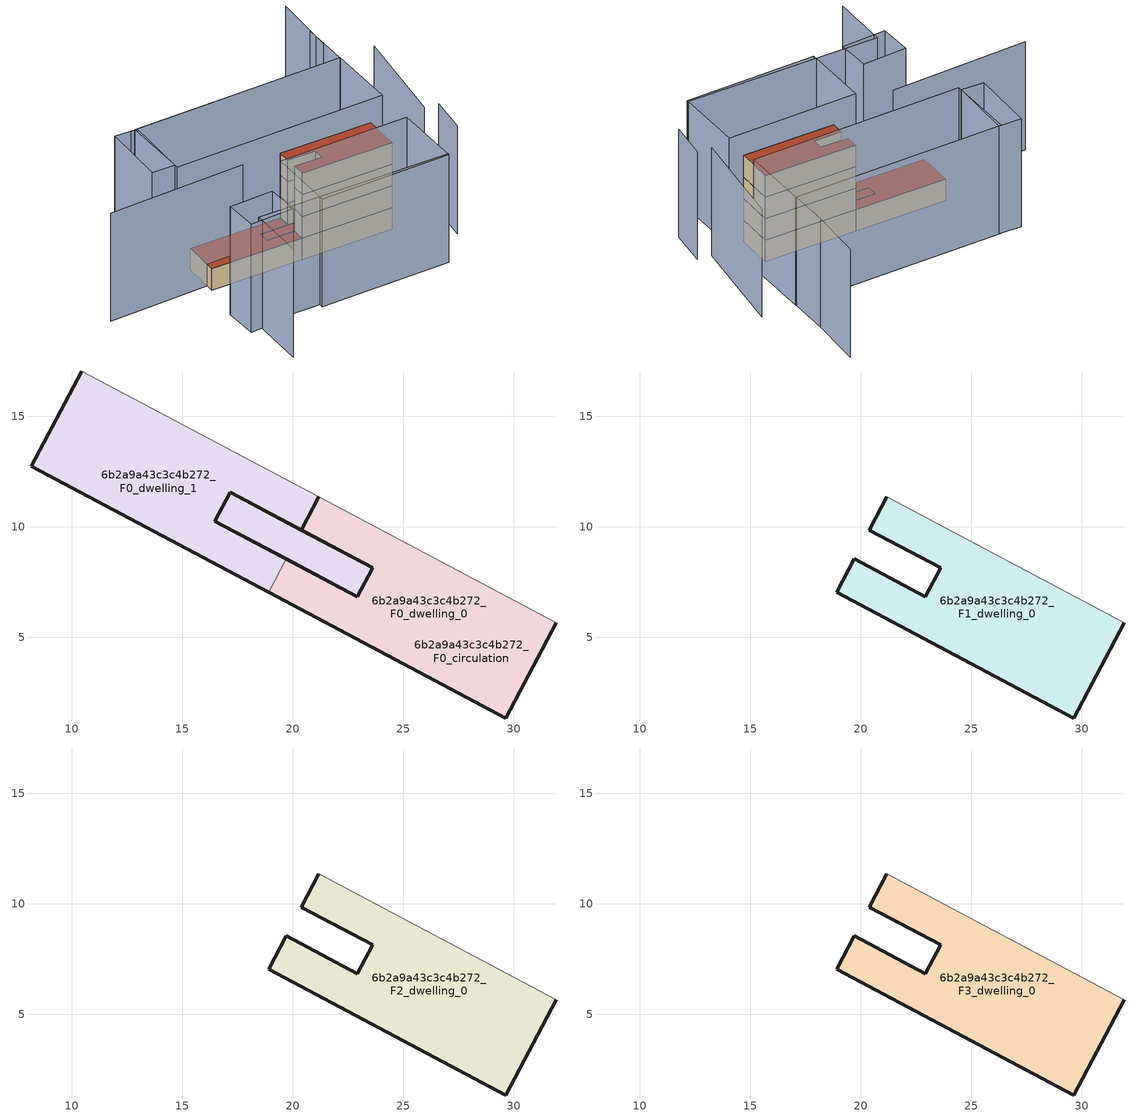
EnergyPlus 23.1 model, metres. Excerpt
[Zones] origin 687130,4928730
6b2a9a43c3c4b272_F0_dwelling_0
 floor ground (EU_floor_Construction): 23.61,8.13 22.92,6.84 16.48,10.26 17.16,11.55 20.38,9.84 z0; 31.93,5.65 29.64,1.34 18.9,7.04 19.7,8.55 22.92,6.84 23.61,8.13 20.38,9.84 21.18,11.35 z0
 wall outside (EU_wall_Construction): 18.9,7.04 29.64,1.34 31.93,5.65 / 21.18,11.35 20.38,9.84 23.61,8.13 22.92,6.84 19.7,8.55 z0:3
 wall adiabatic (EU_wall_Construction): 31.93,5.65 21.18,11.35 z0:3
 wall to 6b2a9a43c3c4b272_F0_dwelling_1 (EU_wall_Construction): 19.7,8.55 18.9,7.04 z0:3
 roof outside (EU_floor_Construction): 22.92,6.84 23.61,8.13 20.38,9.84 17.16,11.55 16.48,10.26 19.7,8.55 z3
6b2a9a43c3c4b272_F0_dwelling_1
 floor ground (EU_floor_Construction): 23.61,8.13 22.92,6.84 16.48,10.26 17.16,11.55 20.38,9.84 z0; 21.18,11.35 20.38,9.84 17.16,11.55 16.48,10.26 19.7,8.55 18.9,7.04 8.16,12.74 10.44,17.04 z0
 wall outside (EU_wall_Construction): 19.7,8.55 16.48,10.26 17.16,11.55 20.38,9.84 21.18,11.35 / 10.44,17.04 8.16,12.74 18.9,7.04 z0:3
 wall adiabatic (EU_wall_Construction): 21.18,11.35 10.44,17.04 z0:3
 roof outside (EU_roof_Construction): 19.7,8.55 16.48,10.26 17.16,11.55 20.38,9.84 21.18,11.35 10.44,17.04 8.16,12.74 18.9,7.04 z3; 22.92,6.84 23.61,8.13 20.38,9.84 17.16,11.55 16.48,10.26 z3
6b2a9a43c3c4b272_F0_circulation
 floor ground (EU_floor_Construction): 31.93,5.65 29.64,1.34 18.9,7.04 19.7,8.55 22.92,6.84 23.61,8.13 20.38,9.84 21.18,11.35 z0; 23.61,8.13 22.92,6.84 19.7,8.55 16.48,10.26 17.16,11.55 20.38,9.84 z0; 21.18,11.35 20.38,9.84 17.16,11.55 16.48,10.26 19.7,8.55 18.9,7.04 8.16,12.74 10.44,17.04 z0
 wall outside (EU_wall_Construction): 16.48,10.26 22.92,6.84 23.61,8.13 17.16,11.55 16.48,10.26 z0:3
 roof outside (EU_roof_Construction): 29.64,1.34 31.93,5.65 21.18,11.35 20.38,9.84 23.61,8.13 22.92,6.84 19.7,8.55 18.9,7.04 z3; 22.92,6.84 23.61,8.13 20.38,9.84 17.16,11.55 16.48,10.26 19.7,8.55 z3; 19.7,8.55 16.48,10.26 17.16,11.55 20.38,9.84 21.18,11.35 10.44,17.04 8.16,12.74 18.9,7.04 z3
6b2a9a43c3c4b272_F1_dwelling_0
 floor to 6b2a9a43c3c4b272_F0_dwelling_0 (EU_floor_Construction): 31.93,5.65 29.64,1.34 18.9,7.04 19.7,8.55 22.92,6.84 23.61,8.13 20.38,9.84 21.18,11.35 z3
 wall outside (EU_wall_Construction): 21.18,11.35 20.38,9.84 23.61,8.13 22.92,6.84 19.7,8.55 18.9,7.04 29.64,1.34 31.93,5.65 z3:6
 wall adiabatic (EU_wall_Construction): 31.93,5.65 21.18,11.35 z3:6
6b2a9a43c3c4b272_F2_dwelling_0
 floor to 6b2a9a43c3c4b272_F1_dwelling_0 (EU_floor_Construction): 31.93,5.65 29.64,1.34 18.9,7.04 19.7,8.55 22.92,6.84 23.61,8.13 20.38,9.84 21.18,11.35 z6
 wall outside (EU_wall_Construction): 21.18,11.35 20.38,9.84 23.61,8.13 22.92,6.84 19.7,8.55 18.9,7.04 29.64,1.34 31.93,5.65 z6:9
 wall adiabatic (EU_wall_Construction): 31.93,5.65 21.18,11.35 z6:9
6b2a9a43c3c4b272_F3_dwelling_0
 floor to 6b2a9a43c3c4b272_F2_dwelling_0 (EU_floor_Construction): 31.93,5.65 29.64,1.34 18.9,7.04 19.7,8.55 22.92,6.84 23.61,8.13 20.38,9.84 21.18,11.35 z9
 wall outside (EU_wall_Construction): 21.18,11.35 20.38,9.84 23.61,8.13 22.92,6.84 19.7,8.55 18.9,7.04 29.64,1.34 31.93,5.65 z9:12
 wall adiabatic (EU_wall_Construction): 31.93,5.65 21.18,11.35 z9:12
 roof outside (EU_roof_Construction): 29.64,1.34 31.93,5.65 21.18,11.35 20.38,9.84 23.61,8.13 22.92,6.84 19.7,8.55 18.9,7.04 z12
shading: 32.65,-5.55 35.51,-1.37 / 1.16,-2.35 4.76,4.41 / 4.76,4.41 27.26,-7.6 / 33.97,-0.3 41.83,11.09 / -3.29,19.47 13.07,11.54 / 40.64,18.98 37.71,13.24 / 37.71,13.24 12.43,26.15 / 43.68,24.1 39.21,16.39 / 15.9,8.21 31.23,0.38 / 31.23,0.38 27.07,-7.75 / 27.07,-7.75 11.74,0.08 / 11.74,0.08 15.9,8.21 / 4.9,8.32 10.19,5.83 / 10.19,5.83 8.36,1.93 / 8.36,1.93 3.07,4.42 / 3.07,4.42 4.9,8.32 / 13.14,25.78 8.98,18.23 / 8.98,18.23 6.36,19.68 / 6.36,19.68 10.52,27.23 / 10.52,27.23 13.14,25.78 / 12.89,25.91 37.77,13.25 / 37.77,13.25 33.63,5.11 / 33.63,5.11 8.75,17.78 / 8.75,17.78 12.89,25.91 z0:15
[Building]
EU S2 Campaign: North Axis=0; Terrain=City; Solar Distribution=FullExterior
[Site:Location]
Bologna: Latitude=44.5; Longitude=11.25; Time Zone=1; Elevation=37
[SizingPeriod:WeatherFileDays]
AnnualSizingPeriod: Begin Month=1; Begin Day of Month=1; End Month=12; End Day of Month=31; Day of Week for Start Day=Monday; Use Weather File Daylight Saving Period=No; Use Weather File Rain and Snow Indicators=No
[MATERIAL]
EU_InternalMass_Material: Roughness=MediumRough; Thickness=0.1; Conductivity=1; Density=1800; Specific Heat=900; Thermal Absorptance=0.9; Solar Absorptance=0.7; Visible Absorptance=0.7
[MATERIAL:NOMASS] Roughness=MediumRough; Thermal Absorptance=0.9; Solar Absorptance=0.7; Visible Absorptance=0.7
Name | Thermal Resistance
EU_wall_NoMass | 0.937881
EU_roof_NoMass | 0.548572
EU_floor_NoMass | 0.71348
[CONSTRUCTION]
EU_wall_Construction: EU_wall_NoMass
EU_roof_Construction: EU_roof_NoMass
EU_floor_Construction: EU_floor_NoMass
EU_InternalMass_Construction: EU_InternalMass_Material
[ZONE] Type=1; Multiplier=1; Ceiling Height=autocalculate; Floor Area=autocalculate; Part of Total Floor Area=Yes
Name | Volume
6b2a9a43c3c4b272_F0_dwelling_0; 6b2a9a43c3c4b272_F0_dwelling_1 | 193.824
6b2a9a43c3c4b272_F1_dwelling_0; 6b2a9a43c3c4b272_F2_dwelling_0; 6b2a9a43c3c4b272_F3_dwelling_0 | 161.817
6b2a9a43c3c4b272_F0_circulation | 355.64
[INTERNALMASS] Construction=EU_InternalMass_Construction
Name | Zone or ZoneList | Surface Area
6b2a9a43c3c4b272_F0_dwelling_0_EU_InternalMass | 6b2a9a43c3c4b272_F0_dwelling_0 | 53.9387
6b2a9a43c3c4b272_F0_dwelling_1_EU_InternalMass | 6b2a9a43c3c4b272_F0_dwelling_1 | 53.9387
6b2a9a43c3c4b272_F1_dwelling_0_EU_InternalMass | 6b2a9a43c3c4b272_F1_dwelling_0 | 120.061
6b2a9a43c3c4b272_F2_dwelling_0_EU_InternalMass | 6b2a9a43c3c4b272_F2_dwelling_0 | 120.061
6b2a9a43c3c4b272_F3_dwelling_0_EU_InternalMass | 6b2a9a43c3c4b272_F3_dwelling_0 | 120.061
[OTHEREQUIPMENT] Fuel Type=Electricity; Design Level Calculation Method=Watts/Area; Power per Zone Floor Area=1; Fraction Latent=0; Fraction Radiant=0; Fraction Lost=0; Carbon Dioxide Generation Rate=0; EndUse Subcategory=EU_Step8_InternalGains
Name | Zone or ZoneList or Space or SpaceList | Schedule
EU_Step8_InternalGain_6b2a9a43c3c4b272_F0_dwelling_0_f000 | 6b2a9a43c3c4b272_F0_dwelling_0 | EU_Step8_GainSchedule_6b2a9a43c3c4b272_F0_dwelling_0_f000
EU_Step8_InternalGain_6b2a9a43c3c4b272_F0_dwelling_1_f000 | 6b2a9a43c3c4b272_F0_dwelling_1 | EU_Step8_GainSchedule_6b2a9a43c3c4b272_F0_dwelling_1_f000
EU_Step8_InternalGain_6b2a9a43c3c4b272_F1_dwelling_0_f000 | 6b2a9a43c3c4b272_F1_dwelling_0 | EU_Step8_GainSchedule_6b2a9a43c3c4b272_F1_dwelling_0_f000
EU_Step8_InternalGain_6b2a9a43c3c4b272_F2_dwelling_0_f000 | 6b2a9a43c3c4b272_F2_dwelling_0 | EU_Step8_GainSchedule_6b2a9a43c3c4b272_F2_dwelling_0_f000
EU_Step8_InternalGain_6b2a9a43c3c4b272_F3_dwelling_0_f000 | 6b2a9a43c3c4b272_F3_dwelling_0 | EU_Step8_GainSchedule_6b2a9a43c3c4b272_F3_dwelling_0_f000
[ZONEINFILTRATION:DESIGNFLOWRATE]
EU_Circulation_Infiltration_6b2a9a43c3c4b272_F0_circulation: Zone or ZoneList or Space or SpaceList=6b2a9a43c3c4b272_F0_circulation; Schedule=EU_AlwaysOn; Design Flow Rate Calculation Method=Flow/Area; Flow Rate per Floor Area=0.0005; Constant Term Coefficient=1; Temperature Term Coefficient=0; Velocity Term Coefficient=0; Velocity Squared Term Coefficient=0
[ZONEVENTILATION:DESIGNFLOWRATE] Schedule=EU_AlwaysOn; Design Flow Rate Calculation Method=AirChanges/Hour; Air Changes per Hour=0.687892; Ventilation Type=Natural; Fan Pressure Rise=0; Fan Total Efficiency=1; Constant Term Coefficient=1; Temperature Term Coefficient=0; Velocity Term Coefficient=0; Velocity Squared Term Coefficient=0; Minimum Indoor Temperature=-100; Maximum Indoor Temperature=100; Delta Temperature=-100; Minimum Outdoor Temperature=-100; Maximum Outdoor Temperature=100; Maximum Wind Speed=40
Name | Zone or ZoneList or Space or SpaceList
EU_ConstantAir_6b2a9a43c3c4b272_F0_dwelling_0 | 6b2a9a43c3c4b272_F0_dwelling_0
EU_ConstantAir_6b2a9a43c3c4b272_F0_dwelling_1 | 6b2a9a43c3c4b272_F0_dwelling_1
EU_ConstantAir_6b2a9a43c3c4b272_F1_dwelling_0 | 6b2a9a43c3c4b272_F1_dwelling_0
EU_ConstantAir_6b2a9a43c3c4b272_F2_dwelling_0 | 6b2a9a43c3c4b272_F2_dwelling_0
EU_ConstantAir_6b2a9a43c3c4b272_F3_dwelling_0 | 6b2a9a43c3c4b272_F3_dwelling_0
[HVACTEMPLATE:THERMOSTAT] Constant Heating Setpoint=20; Constant Cooling Setpoint=50
EU_HeatOnly_6b2a9a43c3c4b272_F0_dwelling_0; EU_HeatOnly_6b2a9a43c3c4b272_F0_dwelling_1; EU_HeatOnly_6b2a9a43c3c4b272_F1_dwelling_0; EU_HeatOnly_6b2a9a43c3c4b272_F2_dwelling_0; EU_HeatOnly_6b2a9a43c3c4b272_F3_dwelling_0
[HVACTEMPLATE:ZONE:IDEALLOADSAIRSYSTEM] System Availability Schedule=EU_AlwaysOn; Maximum Heating Supply Air Temperature=50; Minimum Cooling Supply Air Temperature=13; Maximum Heating Supply Air Humidity Ratio=0.0156; Minimum Cooling Supply Air Humidity Ratio=0.0077; Heating Limit=NoLimit; Cooling Limit=NoLimit; Heating Availability Schedule=EU_AlwaysOn; Cooling Availability Schedule=EU_CoolingOff; Dehumidification Control Type=ConstantSensibleHeatRatio; Cooling Sensible Heat Ratio=0.7; Dehumidification Setpoint=60; Humidification Control Type=None; Humidification Setpoint=30; Outdoor Air Method=None; Outdoor Air Flow Rate per Person=0.00944; Outdoor Air Flow Rate per Zone Floor Area=0; Outdoor Air Flow Rate per Zone=0; Demand Controlled Ventilation Type=None; Outdoor Air Economizer Type=NoEconomizer; Heat Recovery Type=None; Sensible Heat Recovery Effectiveness=0.7; Latent Heat Recovery Effectiveness=0.65
Name | Template Thermostat
6b2a9a43c3c4b272_F0_dwelling_0 | EU_HeatOnly_6b2a9a43c3c4b272_F0_dwelling_0
6b2a9a43c3c4b272_F0_dwelling_1 | EU_HeatOnly_6b2a9a43c3c4b272_F0_dwelling_1
6b2a9a43c3c4b272_F1_dwelling_0 | EU_HeatOnly_6b2a9a43c3c4b272_F1_dwelling_0
6b2a9a43c3c4b272_F2_dwelling_0 | EU_HeatOnly_6b2a9a43c3c4b272_F2_dwelling_0
6b2a9a43c3c4b272_F3_dwelling_0 | EU_HeatOnly_6b2a9a43c3c4b272_F3_dwelling_0
[SIZING:ZONE] Zone Cooling Design Supply Air Temperature Input Method=SupplyAirTemperature; Zone Cooling Design Supply Air Temperature=13; Zone Heating Design Supply Air Temperature Input Method=SupplyAirTemperature; Zone Heating Design Supply Air Temperature=50; Zone Cooling Design Supply Air Humidity Ratio=0.008; Zone Heating Design Supply Air Humidity Ratio=0.008; Cooling Design Air Flow Method=DesignDay; Cooling Design Air Flow Rate=0; Cooling Minimum Air Flow per Zone Floor Area=0.000762; Cooling Minimum Air Flow=0; Cooling Minimum Air Flow Fraction=0.2; Heating Design Air Flow Method=DesignDay; Heating Design Air Flow Rate=0; Heating Maximum Air Flow per Zone Floor Area=0.002032; Heating Maximum Air Flow=0.141576; Heating Maximum Air Flow Fraction=0.3; Account for Dedicated Outdoor Air System=No; Dedicated Outdoor Air System Control Strategy=NeutralSupplyAir; Dedicated Outdoor Air Low Setpoint Temperature for Design=autosize; Dedicated Outdoor Air High Setpoint Temperature for Design=autosize; Zone Load Sizing Method=Sensible Load Only No Latent Load; Zone Latent Cooling Design Supply Air Humidity Ratio Input Method=HumidityRatioDifference; Zone Cooling Design Supply Air Humidity Ratio Difference=0.005; Zone Latent Heating Design Supply Air Humidity Ratio Input Method=HumidityRatioDifference; Zone Humidification Design Supply Air Humidity Ratio Difference=0.005
6b2a9a43c3c4b272_F0_dwelling_0; 6b2a9a43c3c4b272_F0_dwelling_1; 6b2a9a43c3c4b272_F1_dwelling_0; 6b2a9a43c3c4b272_F2_dwelling_0; 6b2a9a43c3c4b272_F3_dwelling_0
[SCHEDULE:CONSTANT]
Name | Hourly Value
EU_AlwaysOn | 1
EU_CoolingOff | 0
[SCHEDULE:FILE] Column Number=1; Rows to Skip at Top=0; Number of Hours of Data=8760; Column Separator=Comma; Interpolate to Timestep=No; Minutes per Item=60; Adjust Schedule for Daylight Savings=Yes
Name | File
EU_Step8_GainSchedule_6b2a9a43c3c4b272_F0_dwelling_0_f000 | ../../schedules/6b2a9a43c3c4b272/6b2a9a43c3c4b272_F0_dwelling_0_f000_gain.csv
EU_Step8_GainSchedule_6b2a9a43c3c4b272_F0_dwelling_1_f000 | ../../schedules/6b2a9a43c3c4b272/6b2a9a43c3c4b272_F0_dwelling_1_f000_gain.csv
EU_Step8_GainSchedule_6b2a9a43c3c4b272_F1_dwelling_0_f000 | ../../schedules/6b2a9a43c3c4b272/6b2a9a43c3c4b272_F1_dwelling_0_f000_gain.csv
EU_Step8_GainSchedule_6b2a9a43c3c4b272_F2_dwelling_0_f000 | ../../schedules/6b2a9a43c3c4b272/6b2a9a43c3c4b272_F2_dwelling_0_f000_gain.csv
EU_Step8_GainSchedule_6b2a9a43c3c4b272_F3_dwelling_0_f000 | ../../schedules/6b2a9a43c3c4b272/6b2a9a43c3c4b272_F3_dwelling_0_f000_gain.csv
